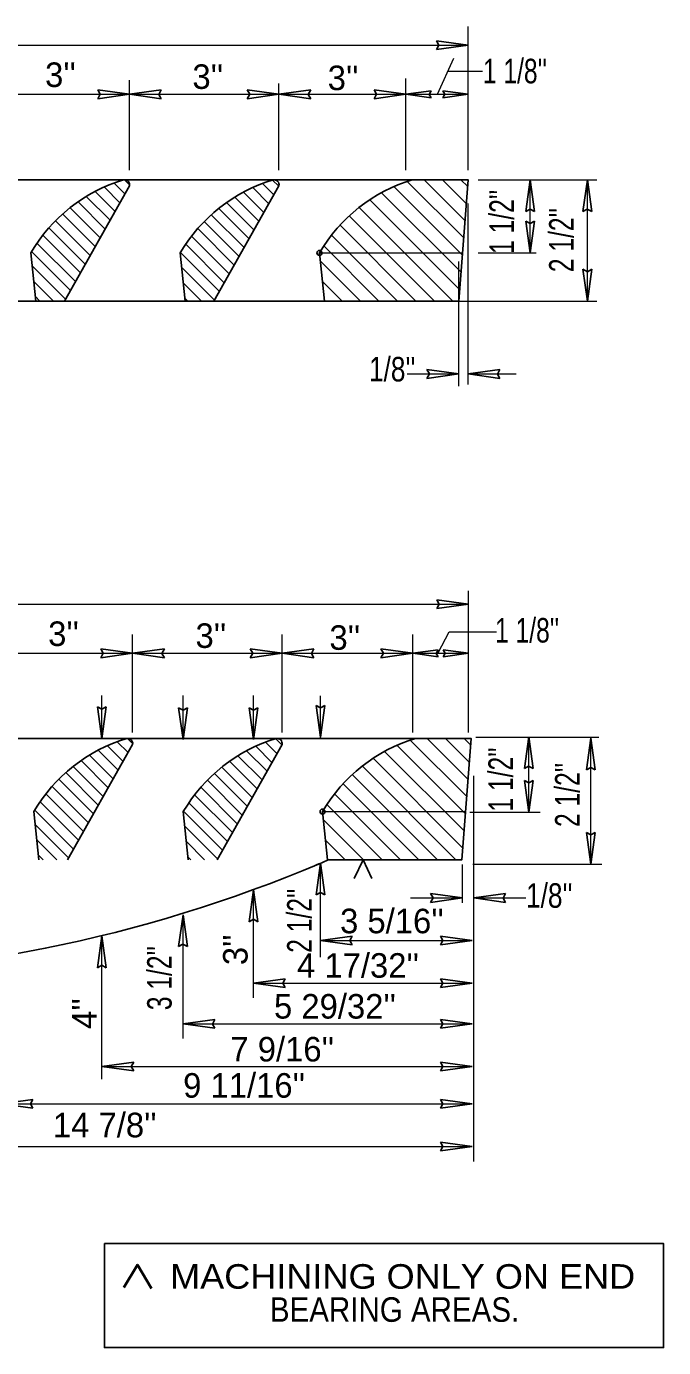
# Model space of a CAD drawing. Extents: x -399 to -31, y -119 to 153.
# Drawn here: x -209.9 to -175.8, y 28.4 to 99.2 of the extents above; entities that cross this region are included whole.
import ezdxf

# ---------------------------------------------------------------- set-up
doc = ezdxf.new("R2010")
doc.units = 0
doc.header["$LTSCALE"] = 0.53
doc.header["$PDMODE"] = 32
doc.header["$PDSIZE"] = 0.265
doc.layers.add('1', color=7, linetype='Continuous', lineweight=25)

msp = doc.modelspace()

# ---------------------------------------------------------------- linework, layer by layer
at = {"layer": '1', "lineweight": 13}
for p, q in [((-186.2635, 91.47), (-186.2635, 99.1667)), ((-262.4357, 98.1667), (-186.2635, 98.1667)), ((-187.9102, 95.5447), (-187.0307, 97.4651)), ((-204.4214, 91.47), (-204.4214, 96.2877)), ((-189.611, 91.47), (-189.611, 96.375)), ((-187.3243, 96.7731), (-185.4918, 96.7731)), ((-196.4076, 91.47), (-196.4076, 96.1132)), ((-204.6674, 90.1898), (-205.2484, 90.7707)), ((-204.4188, 90.6766), (-204.6885, 90.9462)), ((-196.685, 90.1341), (-197.2977, 90.7467)), ((-196.4197, 90.6041), (-196.7507, 90.9351)), ((-186.5068, 87.8288), (-189.5323, 90.8543)), ((-186.4351, 88.7471), (-188.6325, 90.9445)), ((-186.3634, 89.6653), (-187.6426, 90.9445)), ((-186.2917, 90.5836), (-186.6526, 90.9445)), ((-185.737, 90.9445), (-179.3653, 90.9445)), ((-182.9447, 87.0286), (-182.9447, 90.9445)), ((-179.8769, 84.4506), (-179.8769, 90.9445)), ((-205.4635, 88.7797), (-206.7365, 90.0528)), ((-205.1981, 89.2497), (-206.2671, 90.3187)), ((-204.9327, 89.7197), (-205.7706, 90.5576)), ((-197.4811, 88.7239), (-198.7763, 90.0191)), ((-197.2157, 89.194), (-198.3106, 90.2887)), ((-196.9504, 89.664), (-197.8173, 90.5309)), ((-186.6502, 85.9924), (-190.9104, 90.2526)), ((-186.5785, 86.9107), (-190.2474, 90.5795)), ((-205.9942, 87.8396), (-207.6042, 89.4497)), ((-205.7288, 88.3097), (-207.1815, 89.7623)), ((-198.0118, 87.7839), (-199.6396, 89.4117)), ((-197.7465, 88.2539), (-199.2191, 89.7265)), ((-187.0883, 84.4506), (-192.1048, 89.4671)), ((-186.722, 85.0742), (-191.5304, 89.8826)), ((-186.2635, 79.9727), (-186.2635, 89.6791)), ((-206.5249, 86.8995), (-208.3827, 88.7574)), ((-206.2595, 87.3696), (-208.0052, 89.1153)), ((-198.5426, 86.8438), (-200.4116, 88.7129)), ((-198.2772, 87.3138), (-200.0377, 89.0743)), ((-189.0683, 84.4506), (-193.1344, 88.5168)), ((-188.0782, 84.4506), (-192.6419, 89.0143)), ((-207.0556, 85.9595), (-209.0708, 87.9746)), ((-206.7902, 86.4295), (-208.7375, 88.3768)), ((-199.0733, 85.9038), (-201.0953, 87.9257)), ((-198.8079, 86.3738), (-200.7643, 88.3301)), ((-190.0582, 84.4506), (-193.5899, 87.9822)), ((-207.5863, 85.0194), (-209.6706, 87.1037)), ((-207.321, 85.4894), (-209.3822, 87.5507)), ((-199.3387, 85.4338), (-201.4046, 87.4997)), ((-191.0482, 84.4506), (-194.0027, 87.4052)), ((-199.604, 84.9637), (-201.6892, 87.049)), ((-194.2397, 87.0286), (-186.5693, 87.0286)), ((-192.0381, 84.4506), (-194.1967, 86.6092)), ((-186.7707, 79.8854), (-186.7707, 86.5647)), ((-185.737, 87.0286), (-182.626, 87.0286)), ((-207.8517, 84.5494), (-209.6448, 86.3425)), ((-199.8693, 84.4937), (-201.621, 86.2453)), ((-208.4882, 84.4506), (-209.5607, 85.523)), ((-200.5617, 84.4506), (-201.537, 85.4259)), ((-193.028, 84.4506), (-194.0834, 85.506)), ((-209.2237, 84.4506), (-209.4767, 84.7036)), ((-201.297, 84.4506), (-201.4529, 84.6064)), ((-186.7707, 84.4506), (-179.3653, 84.4506)), ((-189.5448, 80.5417), (-186.7707, 80.5417)), ((-186.2635, 80.5417), (-183.6851, 80.5417)), ((-186.2495, 61.3277), (-186.2495, 68.9291)), ((-262.2701, 68.2102), (-186.2495, 68.2102)), ((-204.2558, 61.3277), (-204.2558, 66.5724)), ((-196.242, 61.3277), (-196.242, 66.5724)), ((-189.2413, 61.3277), (-189.2413, 66.5724)), ((-187.8806, 65.5981), (-187.2898, 66.7215)), ((-187.2898, 66.7215), (-184.7495, 66.7215)), ((-205.9003, 61.0008), (-205.9003, 63.3133)), ((-201.5521, 60.9554), (-201.5521, 63.3133)), ((-197.7747, 60.9554), (-197.7747, 63.3133)), ((-194.1802, 61.0064), (-194.1802, 63.2964)), ((-204.2532, 60.7385), (-204.5229, 61.0082)), ((-196.2541, 60.666), (-196.5851, 60.997)), ((-186.3413, 57.8907), (-189.3667, 60.9162)), ((-186.2695, 58.809), (-188.4669, 61.0064)), ((-186.1978, 59.7272), (-187.477, 61.0064)), ((-186.1261, 60.6455), (-186.487, 61.0064)), ((-185.8468, 61.0867), (-179.2669, 61.0867)), ((-183.0212, 57.0514), (-183.0212, 61.0974)), ((-179.6864, 54.2747), (-179.6864, 61.0867)), ((-205.0325, 59.3116), (-206.1015, 60.3807)), ((-204.7672, 59.7817), (-205.605, 60.6195)), ((-204.5018, 60.2517), (-205.0828, 60.8327)), ((-197.0502, 59.2559), (-198.145, 60.3507)), ((-196.7848, 59.7259), (-197.6517, 60.5928)), ((-196.5194, 60.196), (-197.1321, 60.8086)), ((-186.4847, 56.0543), (-190.7448, 60.3145)), ((-186.4129, 56.9726), (-190.0818, 60.6414)), ((-205.8286, 57.9015), (-207.4387, 59.5116)), ((-205.5632, 58.3716), (-207.0159, 59.8242)), ((-205.2979, 58.8416), (-206.5709, 60.1147)), ((-197.8462, 57.8458), (-199.474, 59.4736)), ((-197.5809, 58.3158), (-199.0535, 59.7884)), ((-197.3155, 58.7858), (-198.6107, 60.081)), ((-186.9228, 54.5125), (-191.9392, 59.529)), ((-186.5564, 55.1361), (-191.3648, 59.9445)), ((-206.3593, 56.9614), (-208.2172, 58.8193)), ((-206.0939, 57.4315), (-207.8396, 59.1772)), ((-198.377, 56.9057), (-200.246, 58.7748)), ((-198.1116, 57.3757), (-199.8721, 59.1362)), ((-187.9127, 54.5125), (-192.4763, 59.0762)), ((-185.9638, 38.3304), (-185.9638, 59.0116)), ((-206.6247, 56.4914), (-208.5719, 58.4387)), ((-198.6423, 56.4357), (-200.5987, 58.392)), ((-188.9027, 54.5125), (-192.9688, 58.5787)), ((-207.1554, 55.5513), (-209.2166, 57.6126)), ((-206.89, 56.0214), (-208.9052, 58.0365)), ((-199.1731, 55.4957), (-201.239, 57.5616)), ((-198.9077, 55.9657), (-200.9297, 57.9877)), ((-190.8826, 54.5125), (-193.8372, 57.4671)), ((-189.8926, 54.5125), (-193.4243, 58.0442)), ((-207.4207, 55.0813), (-209.505, 57.1656)), ((-199.4384, 55.0256), (-201.5237, 57.1109)), ((-194.0741, 57.0905), (-186.4038, 57.0905)), ((-191.8725, 54.5125), (-194.0311, 56.6711)), ((-186.1831, 57.0514), (-182.4055, 57.0514)), ((-207.6862, 54.6113), (-209.4792, 56.4044)), ((-199.7037, 54.5556), (-201.4554, 56.3072)), ((-208.3227, 54.5125), (-209.3952, 55.5849)), ((-200.3961, 54.5125), (-201.3714, 55.4878)), ((-192.8624, 54.5125), (-193.9178, 55.5679)), ((-209.0581, 54.5125), (-209.3111, 54.7655)), ((-201.1314, 54.5125), (-201.2873, 54.6683)), ((-194.1802, 49.2929), (-194.1802, 54.3237)), ((-186.5789, 52.1993), (-186.5789, 54.2587)), ((-186.0217, 54.2747), (-179.0988, 54.2747)), ((-197.7747, 47.1112), (-197.7747, 52.8917)), ((-189.3492, 52.4615), (-186.5789, 52.4615)), ((-185.9638, 52.4615), (-183.1682, 52.4615)), ((-201.5521, 44.9295), (-201.5521, 51.5552)), ((-205.9003, 42.7477), (-205.9003, 50.4295)), ((-194.1802, 50.1822), (-186.0495, 50.1822)), ((-197.7747, 47.8986), (-186.0495, 47.8986)), ((-201.5521, 45.71), (-186.0495, 45.71)), ((-205.9003, 43.4264), (-186.0495, 43.4264)), ((-211.306, 41.4282), (-186.0495, 41.4282)), ((-224.6575, 39.1445), (-186.0495, 39.1445))]:
    msp.add_line(p, q, dxfattribs=at)
at = {"layer": '1'}
for p, q in [((-186.2635, 98.1667), (-187.9665, 98.4007)), ((-186.2635, 98.1667), (-187.9665, 97.9327)), ((-204.4214, 95.5289), (-206.1244, 95.7629)), ((-204.4214, 95.5289), (-202.7184, 95.7629)), ((-196.4076, 95.5289), (-198.1106, 95.7629)), ((-196.4076, 95.5289), (-194.7046, 95.7629)), ((-189.611, 95.5289), (-191.314, 95.7629)), ((-189.611, 95.5289), (-188.2486, 95.7161)), ((-186.2635, 95.5289), (-187.6259, 95.7161)), ((-204.4214, 95.5289), (-206.1244, 95.2949)), ((-204.4214, 95.5289), (-202.7184, 95.2949)), ((-196.4076, 95.5289), (-198.1106, 95.2949)), ((-196.4076, 95.5289), (-194.7046, 95.2949)), ((-189.611, 95.5289), (-191.314, 95.2949)), ((-189.611, 95.5289), (-188.2486, 95.3417)), ((-186.2635, 95.5289), (-187.6259, 95.3417)), ((-189.2602, 90.9445), (-259.6914, 90.9445)), ((-207.9075, 84.4506), (-204.4214, 90.6254)), ((-199.8937, 84.4506), (-196.4076, 90.6254)), ((-182.9447, 90.9445), (-183.1788, 89.2415)), ((-182.9447, 90.9445), (-182.7107, 89.2415)), ((-179.8769, 90.9445), (-180.1109, 89.2415)), ((-179.8769, 90.9445), (-179.6429, 89.2415)), ((-182.9447, 87.0286), (-183.1788, 88.7316)), ((-182.9447, 87.0286), (-182.7107, 88.7316)), ((-209.7152, 87.0286), (-209.4507, 84.4506)), ((-201.7014, 87.0286), (-201.4369, 84.4506)), ((-179.8769, 84.4506), (-180.1109, 86.1536)), ((-179.8769, 84.4506), (-179.6429, 86.1536)), ((-193.9752, 84.4506), (-248.1252, 84.4506)), ((-186.7707, 80.5417), (-188.4737, 80.7757)), ((-186.2635, 80.5417), (-184.5605, 80.7757)), ((-186.7707, 80.5417), (-188.4737, 80.3077)), ((-186.2635, 80.5417), (-184.5605, 80.3077)), ((-186.2495, 68.2102), (-187.9525, 68.4442)), ((-186.2495, 68.2102), (-187.9525, 67.9762)), ((-204.2558, 65.5724), (-205.9588, 65.8064)), ((-204.2558, 65.5724), (-205.9588, 65.3384)), ((-204.2558, 65.5724), (-202.5528, 65.8064)), ((-204.2558, 65.5724), (-202.5528, 65.3384)), ((-196.242, 65.5724), (-197.945, 65.8064)), ((-196.242, 65.5724), (-197.945, 65.3384)), ((-196.242, 65.5724), (-194.539, 65.8064)), ((-196.242, 65.5724), (-194.539, 65.3384)), ((-189.2413, 65.5724), (-190.9443, 65.8064)), ((-189.2413, 65.5724), (-190.9443, 65.8064)), ((-189.2413, 65.5724), (-190.9443, 65.3384)), ((-189.2413, 65.5724), (-190.9443, 65.3384)), ((-189.2413, 65.5724), (-187.8789, 65.7596)), ((-189.2413, 65.5724), (-187.8789, 65.3852)), ((-186.2495, 65.5724), (-187.6119, 65.7596)), ((-186.2495, 65.5724), (-187.6119, 65.3852)), ((-205.9003, 61.0008), (-206.1343, 62.7038)), ((-205.9003, 61.0008), (-205.6663, 62.7038)), ((-201.5521, 60.9554), (-201.7861, 62.6584)), ((-201.5521, 60.9554), (-201.3181, 62.6584)), ((-197.7747, 60.9554), (-198.0087, 62.6584)), ((-197.7747, 60.9554), (-197.5408, 62.6584)), ((-194.1802, 61.0752), (-194.4142, 62.7782)), ((-194.1802, 61.0752), (-193.9462, 62.7782)), ((-189.0947, 61.0064), (-231.382, 61.0064)), ((-183.0212, 61.0974), (-183.2552, 59.3944)), ((-183.0212, 61.0974), (-183.2552, 59.3944)), ((-183.0212, 61.0974), (-182.7872, 59.3944)), ((-183.0212, 61.0974), (-182.7872, 59.3944)), ((-179.6864, 61.0277), (-179.9204, 59.3247)), ((-179.6864, 61.0277), (-179.4524, 59.3247)), ((-207.7419, 54.5125), (-204.2558, 60.6873)), ((-199.7281, 54.5125), (-196.242, 60.6873)), ((-183.0212, 57.0514), (-183.2552, 58.7544)), ((-183.0212, 57.0514), (-182.7872, 58.7544)), ((-209.5496, 57.0905), (-209.2851, 54.5125)), ((-201.5358, 57.0905), (-201.2713, 54.5125)), ((-179.6864, 54.2747), (-179.9204, 55.9777)), ((-179.6864, 54.2747), (-179.4524, 55.9777)), ((-194.1802, 54.3237), (-194.4142, 52.6208)), ((-194.1802, 54.3237), (-193.9462, 52.6208)), ((-192.3747, 53.5078), (-191.9032, 54.5125)), ((-191.4316, 53.5078), (-191.9032, 54.5125)), ((-197.7747, 52.8917), (-198.0087, 51.1887)), ((-197.7747, 52.8917), (-197.5408, 51.1887)), ((-186.5789, 52.4615), (-188.2819, 52.6955)), ((-186.5789, 52.4615), (-188.2819, 52.2275)), ((-185.9638, 52.4615), (-184.2608, 52.6955)), ((-185.9638, 52.4615), (-184.2608, 52.2275)), ((-201.5521, 51.5552), (-201.7861, 49.8522)), ((-201.5521, 51.5552), (-201.3181, 49.8522)), ((-205.9003, 50.4295), (-206.1343, 48.7265)), ((-205.9003, 50.4295), (-205.6663, 48.7265)), ((-194.1802, 50.1822), (-192.4772, 50.4162)), ((-186.0495, 50.1822), (-187.7525, 50.4162)), ((-194.1802, 50.1822), (-192.4772, 49.9482)), ((-186.0495, 50.1822), (-187.7525, 49.9482)), ((-197.7747, 47.8986), (-196.0717, 48.1326)), ((-197.7747, 47.8986), (-196.0717, 47.6646)), ((-186.0495, 47.8986), (-187.7525, 48.1326)), ((-186.0495, 47.8986), (-187.7525, 47.6646)), ((-201.5521, 45.71), (-199.8491, 45.944)), ((-201.5521, 45.71), (-199.8491, 45.476)), ((-186.0495, 45.71), (-187.7525, 45.944)), ((-186.0495, 45.71), (-187.7525, 45.476)), ((-205.9003, 43.4264), (-204.1973, 43.6604)), ((-205.9003, 43.4264), (-204.1973, 43.1924)), ((-186.0495, 43.4264), (-187.7525, 43.6604)), ((-186.0495, 43.4264), (-187.7525, 43.1924)), ((-211.306, 41.4282), (-209.603, 41.6622)), ((-211.306, 41.4282), (-209.603, 41.1942)), ((-186.0495, 41.4282), (-187.7525, 41.6622)), ((-186.0495, 41.4282), (-187.7525, 41.1942)), ((-186.0495, 39.1445), (-187.7525, 39.3785)), ((-186.0495, 39.1445), (-187.7525, 38.9105))]:
    msp.add_line(p, q, dxfattribs=at)
for points in [[(-187.9665, 97.9327), (-187.8347, 98.1691), (-187.9665, 98.4007)], [(-206.1244, 95.2949), (-205.9927, 95.5313), (-206.1244, 95.7629)], [(-202.7184, 95.7629), (-202.8502, 95.5265), (-202.7184, 95.2949)], [(-198.1106, 95.2949), (-197.9788, 95.5313), (-198.1106, 95.7629)], [(-194.7046, 95.7629), (-194.8363, 95.5265), (-194.7046, 95.2949)], [(-191.314, 95.2949), (-191.1822, 95.5313), (-191.314, 95.7629)], [(-188.2486, 95.7161), (-188.354, 95.527), (-188.2486, 95.3417)], [(-187.6259, 95.3417), (-187.5205, 95.5308), (-187.6259, 95.7161)], [(-194.2397, 87.0286), (-193.9752, 84.4506), (-186.7707, 84.4506), (-186.2635, 90.9445), (-189.2602, 90.9445)], [(-182.7107, 89.2415), (-182.9472, 89.3732), (-183.1788, 89.2415)], [(-179.6429, 89.2415), (-179.8793, 89.3732), (-180.1109, 89.2415)], [(-183.1788, 88.7316), (-182.9423, 88.5998), (-182.7107, 88.7316)], [(-180.1109, 86.1536), (-179.8745, 86.0218), (-179.6429, 86.1536)], [(-188.4737, 80.3077), (-188.3419, 80.5441), (-188.4737, 80.7757)], [(-184.5605, 80.7757), (-184.6923, 80.5392), (-184.5605, 80.3077)], [(-187.9525, 67.9762), (-187.8208, 68.2126), (-187.9525, 68.4442)], [(-205.9588, 65.3384), (-205.8271, 65.5748), (-205.9588, 65.8064)], [(-202.5528, 65.8064), (-202.6846, 65.57), (-202.5528, 65.3384)], [(-197.945, 65.3384), (-197.8132, 65.5748), (-197.945, 65.8064)], [(-194.539, 65.8064), (-194.6707, 65.57), (-194.539, 65.3384)], [(-190.9443, 65.3384), (-190.8126, 65.5748), (-190.9443, 65.8064)], [(-190.9443, 65.3384), (-190.8126, 65.5748), (-190.9443, 65.8064)], [(-187.8789, 65.7596), (-187.9843, 65.5705), (-187.8789, 65.3852)], [(-187.6119, 65.3852), (-187.5065, 65.5743), (-187.6119, 65.7596)], [(-206.1343, 62.7038), (-205.8979, 62.5721), (-205.6663, 62.7038)], [(-201.7861, 62.6584), (-201.5497, 62.5267), (-201.3181, 62.6584)], [(-198.0087, 62.6584), (-197.7723, 62.5267), (-197.5408, 62.6584)], [(-194.4142, 62.7782), (-194.1778, 62.6464), (-193.9462, 62.7782)], [(-194.0741, 57.0905), (-193.8096, 54.5125), (-186.6051, 54.5125), (-186.0979, 61.0064), (-189.0947, 61.0064)], [(-182.7872, 59.3944), (-183.0236, 59.5262), (-183.2552, 59.3944)], [(-182.7872, 59.3944), (-183.0236, 59.5262), (-183.2552, 59.3944)], [(-179.4524, 59.3247), (-179.6888, 59.4564), (-179.9204, 59.3247)], [(-183.2552, 58.7544), (-183.0187, 58.6227), (-182.7872, 58.7544)], [(-179.9204, 55.9777), (-179.684, 55.8459), (-179.4524, 55.9777)], [(-193.9462, 52.6208), (-194.1826, 52.7525), (-194.4142, 52.6208)], [(-188.2819, 52.2275), (-188.1502, 52.4639), (-188.2819, 52.6955)], [(-184.2608, 52.6955), (-184.3925, 52.4591), (-184.2608, 52.2275)], [(-197.5408, 51.1887), (-197.7772, 51.3204), (-198.0087, 51.1887)], [(-192.4772, 50.4162), (-192.6089, 50.1797), (-192.4772, 49.9482)], [(-187.7525, 49.9482), (-187.6207, 50.1846), (-187.7525, 50.4162)], [(-201.3181, 49.8522), (-201.5545, 49.9839), (-201.7861, 49.8522)], [(-205.6663, 48.7265), (-205.9027, 48.8582), (-206.1343, 48.7265)], [(-196.0717, 48.1326), (-196.2035, 47.8962), (-196.0717, 47.6646)], [(-187.7525, 47.6646), (-187.6207, 47.901), (-187.7525, 48.1326)], [(-199.8491, 45.944), (-199.9808, 45.7076), (-199.8491, 45.476)], [(-187.7525, 45.476), (-187.6207, 45.7124), (-187.7525, 45.944)], [(-204.1973, 43.6604), (-204.3291, 43.424), (-204.1973, 43.1924)], [(-187.7525, 43.1924), (-187.6207, 43.4288), (-187.7525, 43.6604)], [(-209.603, 41.6622), (-209.7347, 41.4258), (-209.603, 41.1942)], [(-187.7525, 41.1942), (-187.6207, 41.4306), (-187.7525, 41.6622)], [(-187.7525, 38.9105), (-187.6207, 39.1469), (-187.7525, 39.3785)]]:
    msp.add_lwpolyline(points, dxfattribs=at)
at = {"layer": '1', "lineweight": 13}
for points in [[(-262.4357, 95.5289), (-259.0337, 95.5289), (-250.6677, 95.5289), (-242.8677, 95.5289), (-235.2596, 95.5289), (-227.3472, 95.5289), (-219.8405, 95.5289), (-212.0296, 95.5289), (-204.4214, 95.5289), (-196.4076, 95.5289), (-189.611, 95.5289), (-186.2635, 95.5289)], [(-262.2701, 65.5724), (-258.9494, 65.5724), (-250.5021, 65.5724), (-242.7021, 65.5724), (-235.094, 65.5724), (-227.1816, 65.5724), (-219.6749, 65.5724), (-211.864, 65.5724), (-204.2558, 65.5724), (-196.242, 65.5724), (-189.2413, 65.5724), (-186.2495, 65.5724)]]:
    msp.add_lwpolyline(points, dxfattribs=at)
at = {"layer": '1'}
msp.add_lwpolyline([(-205.766, 33.9366), (-175.7902, 33.9366), (-175.7902, 28.3676), (-205.766, 28.3676)], close=True, dxfattribs=at)
at = {"layer": '1', "lineweight": 35}
msp.add_lwpolyline([(-204.7272, 31.5886), (-203.9991, 32.8023), (-203.2413, 31.5394)], dxfattribs=at)
at = {"layer": '1'}
for centre, radius, start, end in [((-202.2475, 82.6566), 8.6533, 106.71118, 149.65287), ((-204.6885, 90.6766), 0.272, 349.15182, 100.00546), ((-194.2337, 82.6566), 8.6533, 106.71118, 149.65287), ((-196.6747, 90.6766), 0.272, 349.15182, 100.00546), ((-186.772, 82.6566), 8.6533, 106.71083, 149.65287), ((-202.082, 52.7185), 8.6533, 106.71118, 149.65287), ((-204.5229, 60.7386), 0.272, 349.15182, 100.00546), ((-194.0682, 52.7185), 8.6533, 106.71118, 149.65287), ((-196.5091, 60.7386), 0.272, 349.15182, 100.00546), ((-186.6065, 52.7185), 8.6533, 106.71083, 149.65287), ((-223.8635, 124.3352), 76.0441, 246.66246, 292.95291), ((-223.8635, 124.3352), 76.0441, 292.76867, 293.28198)]:
    msp.add_arc(centre, radius, start, end, dxfattribs=at)
for p in [(-194.2397, 87.0286), (-194.0741, 57.0905)]:
    msp.add_point(p, dxfattribs=at)

# ---------------------------------------------------------------- texts
for s, p in [("3''", (-208.9479, 95.9212)), ("3''", (-201.0493, 95.8185)), ("3''", (-193.7955, 95.7525)), ("3''", (-208.7823, 65.9647)), ("3''", (-200.8837, 65.862)), ("3''", (-193.7032, 65.7593)), ("3 5/16''", (-193.1333, 50.5702)), ("4 17/32''", (-195.4396, 48.1879)), ("5 29/32''", (-196.6754, 45.9982)), ("7 9/16''", (-199.0125, 43.6995)), ("9 11/16''", (-201.546, 41.7594)), ("14 7/8''", (-208.5272, 39.6362))]:
    msp.add_text(s, height=1.315, dxfattribs=at).set_placement(p)
for s, width, p in [("1 1/8''", 0.75, (-185.4772, 96.1185)), ("1/8''", 0.8, (-191.5837, 80.141)), ("1 1/8''", 0.75, (-184.8252, 66.1499)), ("1/8''", 0.8, (-183.1642, 51.9362)), ('MACHINING ONLY ON END', 1.1, (-202.2461, 31.5229)), ('BEARING AREAS.', 0.9, (-196.8961, 29.7477))]:
    msp.add_text(s, height=1.315, dxfattribs=dict(at, width=width)).set_placement(p)
at = {"layer": '1', "width": 0.75}
for s, p in [("1 1/2''", (-183.8137, 86.9762)), ("2 1/2''", (-180.6137, 85.9989)), ("1 1/2''", (-183.8679, 57.0922)), ("2 1/2''", (-180.2944, 56.2656)), ("2 1/2''", (-194.6599, 49.5246)), ("3 1/2''", (-202.1608, 46.4479))]:
    msp.add_text(s, height=1.315, rotation=90, dxfattribs=at).set_placement(p)
at = {"layer": '1'}
for s, p in [("3''", (-198.0914, 48.8599)), ("4''", (-206.1846, 45.4433))]:
    msp.add_text(s, height=1.315, rotation=90, dxfattribs=at).set_placement(p)

doc.saveas('drawing.dxf')
